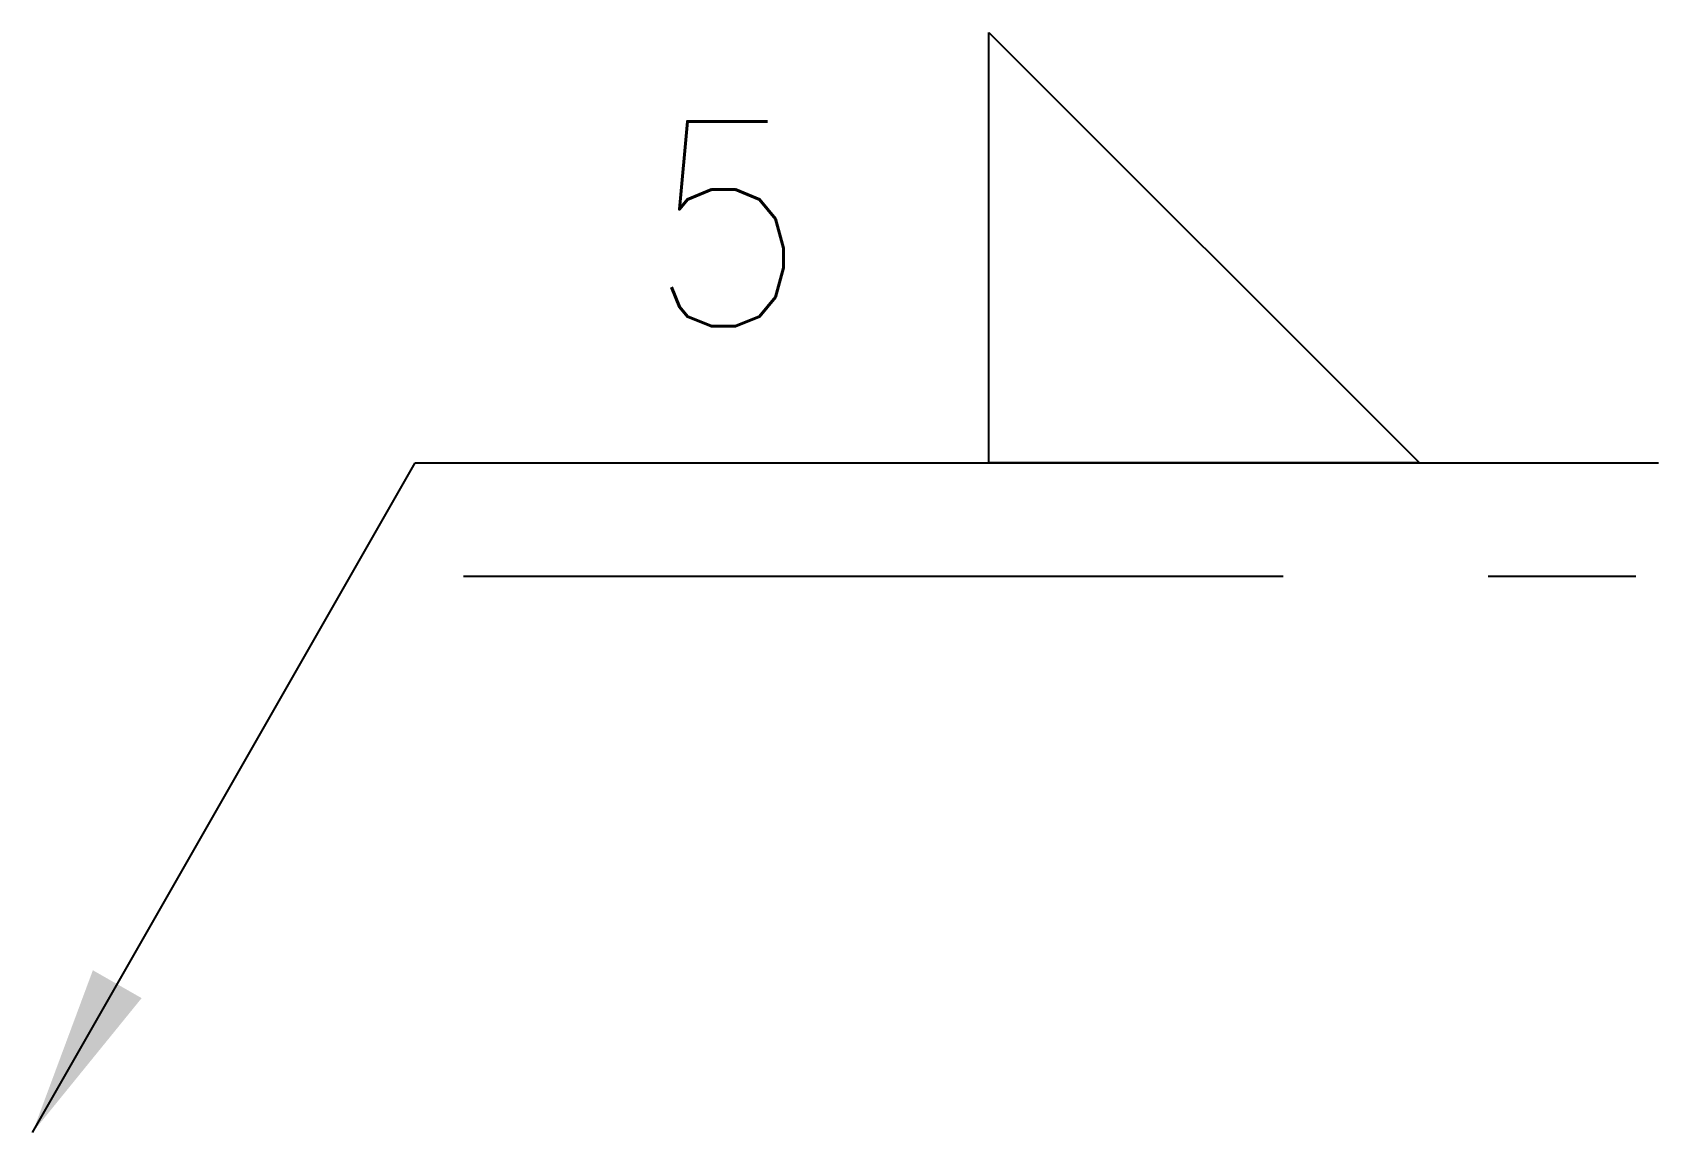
# Model space of a CAD drawing. Header units: millimetres. Extents: x 0 to 23.8, y 0 to 16.1.
import ezdxf

# ---------------------------------------------------------------- set-up
doc = ezdxf.new("R2010")
doc.units = ezdxf.units.MM
doc.linetypes.add('ACAD_ISO02W100', pattern=[15, 12, -3])
doc.layers.get('0').update_dxf_attribs({"lineweight": 25, "true_color": 0x000000})
doc.styles.get("Standard").update_dxf_attribs({"font": ''})
doc.styles.add('textstyle0', font='')
doc.styles.get('Standard').set_extended_font_data('txt')
doc.styles.get('textstyle0').set_extended_font_data('Standard')
doc.dimstyles.get("Standard").update_dxf_attribs({"dimtxt": 2.5, "dimasz": 2.5, "dimexe": 1.25, "dimexo": 0.625, "dimtad": 1, "dimtxsty": 'Standard', "dimcen": 2.5, "dimadec": 0, "dimazin": 0, "dimtfac": 1, "dimtmove": 0, "dimatfit": 3, "dimfxl": 1, "dimarcsym": 0})

msp = doc.modelspace()

# ---------------------------------------------------------------- linework, layer by layer
for p, q in [((14, 9.8), (14, 16.1)), ((14, 16.1), (20.3, 9.8)), ((20.3, 9.8), (14, 9.8))]:
    msp.add_line(p, q)
at = {"linetype": 'ACAD_ISO02W100'}
msp.add_line((6.307, 8.143), (23.467, 8.143), dxfattribs=at)

# ---------------------------------------------------------------- texts
at = {"insert": (9, 14.8), "char_height": 1, "attachment_point": 1, "style": 'textstyle0'}
msp.add_mtext('\\H3;5', dxfattribs=at)

# ---------------------------------------------------------------- leaders
msp.add_leader([(0, 0), (5.6, 9.8), (23.8, 9.8)], dimstyle='Standard')

doc.saveas('drawing.dxf')
